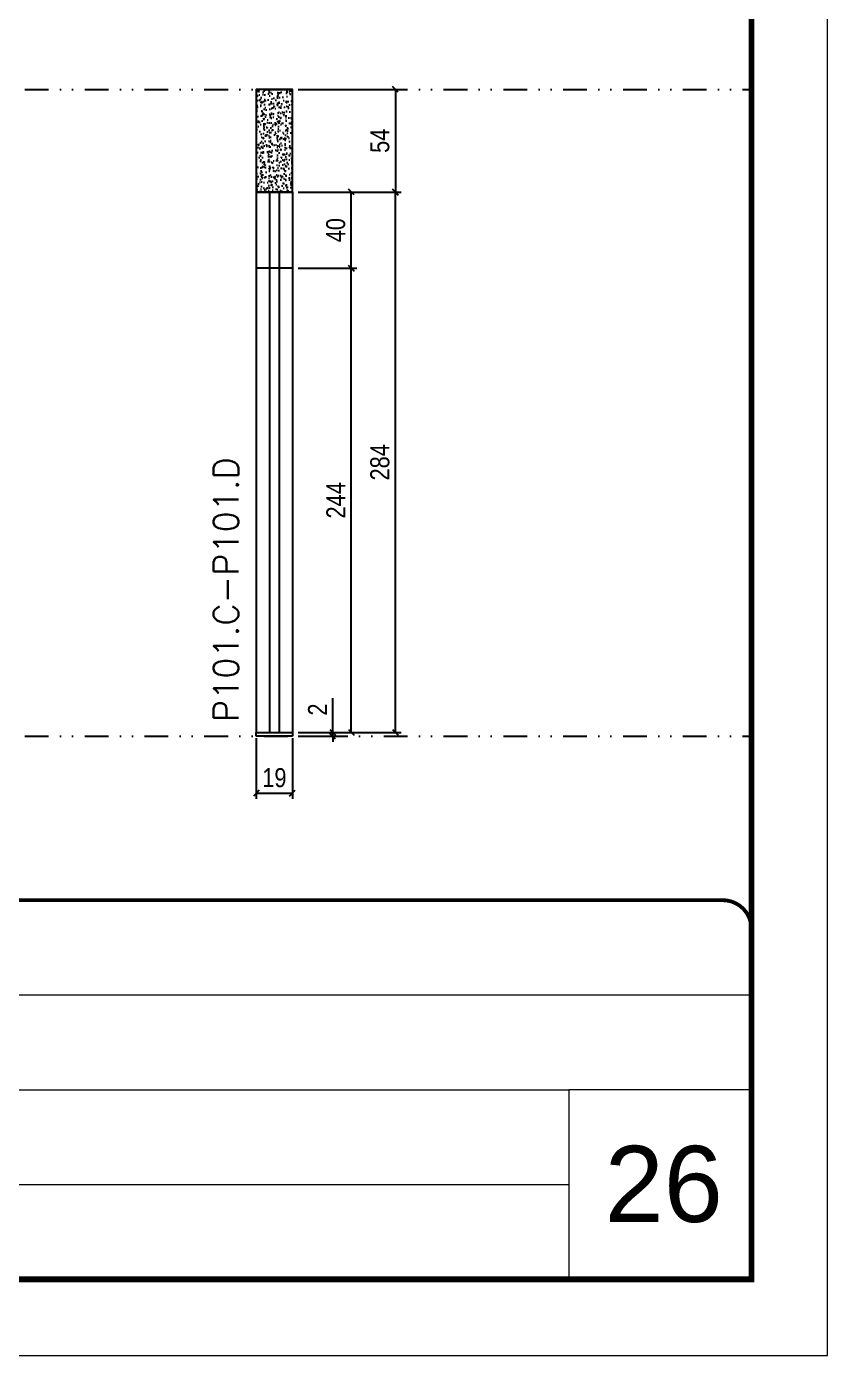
# Model space of a CAD drawing. Header units: millimetres. Extents: x 169816 to 178745, y 96537 to 113647.
# Drawn here: x 172478 to 172900, y 104577 to 105275 of the extents above; entities that cross this region are included whole.
import ezdxf

# ---------------------------------------------------------------- set-up
doc = ezdxf.new("R2010")
doc.units = ezdxf.units.MM
for name, pattern in [('CONTINUO', [0]), ('DASHED', [0.75, 0.5, -0.25]), ('DIVIDE2', [0.625, 0.25, -0.125, 0, -0.125, 0, -0.125])]:
    doc.linetypes.add(name, pattern=pattern)
for name, color, linetype, lineweight in [('CARIMBO', 255, 'Continuous', 9), ('Folhas', 255, 'Continuous', 9), ('SARRAFO DE PRESSAO', 251, 'DASHED', 9), ('Texto Seção', 7, 'Continuous', 15)]:
    doc.layers.add(name, color=color, linetype=linetype, lineweight=lineweight)
for name, color, linetype in [('COTA', 241, 'Continuous'), ('Nível', 160, 'Continuous'), ('Painéis', 200, 'Continuous'), ('SARR_2.2x7', 40, 'Continuous')]:
    doc.layers.add(name, color=color, linetype=linetype)
doc.styles.add('ARIAL', font='arial.ttf')
doc.styles.add('COTA TECNICA', font='techl___.ttf', dxfattribs={"height": 10})
doc.styles.add('COTA TECNICA-50', font='techl___.ttf', dxfattribs={"height": 10})
doc.styles.add('REGUA-120', font='ROMANS.shx', dxfattribs={"height": 15})
doc.dimstyles.new('COTA PAINEL-50', dxfattribs={"dimtxt": 10, "dimasz": 3, "dimexe": 3, "dimexo": 3, "dimgap": 3, "dimtad": 1, "dimdec": 1, "dimzin": 12, "dimdsep": 46, "dimtxsty": 'COTA TECNICA-50', "dimblk1": 'OBLIQUE', "dimblk2": 'OBLIQUE', "dimsah": 1, "dimcen": 0.9, "dimclrd": 4, "dimclre": 4, "dimclrt": 240, "dimadec": 1, "dimazin": 3, "dimtfac": 1, "dimtdec": 1, "dimtmove": 0, "dimatfit": 3, "dimfxl": 1, "dimtolj": 1, "dimtzin": 12, "dimarcsym": 0})
doc.dimstyles.new('PAINEL', dxfattribs={"dimtxt": 10, "dimasz": 3, "dimexe": 3, "dimexo": 3, "dimgap": 3, "dimtad": 1, "dimdec": 1, "dimzin": 12, "dimdsep": 46, "dimtxsty": 'COTA TECNICA', "dimblk1": 'OBLIQUE', "dimblk2": 'OBLIQUE', "dimsah": 1, "dimcen": 0.9, "dimclrd": 4, "dimclre": 4, "dimclrt": 240, "dimadec": 1, "dimazin": 3, "dimtfac": 1, "dimtdec": 1, "dimtmove": 0, "dimatfit": 3, "dimfxl": 1, "dimtolj": 1, "dimtzin": 12, "dimarcsym": 0})

# ---------------------------------------------------------------- blocks, each defined once
blk = doc.blocks.new('9999999999')
at = {"color": 30, "linetype": 'CONTINUO'}
for p, q in [((98564.56, 34379.64), (99583.98, 34379.64)), ((98564.56, 34329.83), (99487.98, 34329.83)), ((99583.98, 34329.83), (99487.98, 34329.83)), ((99487.98, 34329.83), (99487.98, 34230.21)), ((98564.56, 34280.02), (99487.98, 34280.02))]:
    blk.add_line(p, q, dxfattribs=at)
at = {"color": 30, "linetype": 'CONTINUO', "const_width": 2}
blk.add_lwpolyline([(99583.98, 34230.21), (99583.98, 34414.45, 0.414214), (99568.98, 34429.45), (98228.98, 34429.45, 0.414214), (98213.98, 34414.45), (98213.98, 34245.21, 0.414214), (98228.98, 34230.21), (99583.98, 34230.21)], format="xyb", dxfattribs=at)
at = {"layer": 'Folhas'}
blk.add_lwpolyline([(98138.98, 34190.21), (99623.98, 34190.21), (99623.98, 35240.21), (98138.98, 35240.21)], close=True, dxfattribs=at)
at = {"layer": 'Folhas', "color": 30, "const_width": 3}
blk.add_lwpolyline([(98213.98, 34230.21), (99583.98, 34230.21), (99583.98, 35200.21), (98213.98, 35200.21)], close=True, dxfattribs=at)
blk = doc.blocks.new('_Oblique')
at = {"color": 0, "linetype": 'ByBlock', "lineweight": -2}
blk.add_line((-0.5, -0.5), (0.5, 0.5), dxfattribs=at)
blk = doc.blocks.new('*D619')
at = {"layer": 'COTA', "color": 4, "lineweight": -2, "transparency": 16777216}
for p, q in [((172599.24, 104901.49), (172599.24, 104869.59)), ((172618.24, 104901.49), (172618.24, 104869.59)), ((172599.24, 104872.59), (172618.24, 104872.59))]:
    blk.add_line(p, q, dxfattribs=at)
at = {"layer": 'Defpoints', "color": 0, "transparency": 16777216}
for p in [(172599.24, 104904.49), (172618.24, 104904.49), (172618.24, 104872.59)]:
    blk.add_point(p, dxfattribs=at)
at = {"layer": 'COTA', "color": 4, "lineweight": -2, "transparency": 16777216, "xscale": 3, "yscale": 3, "zscale": 3, "rotation": 180}
blk.add_blockref('_Oblique', (172599.24, 104872.59), dxfattribs=at)
at = {"layer": 'COTA', "color": 4, "lineweight": -2, "transparency": 16777216, "xscale": 3, "yscale": 3, "zscale": 3}
blk.add_blockref('_Oblique', (172618.24, 104872.59), dxfattribs=at)
at = {"layer": 'COTA', "color": 240, "transparency": 16777216, "insert": (172608.74, 104880.68), "char_height": 10, "attachment_point": 5, "style": 'COTA TECNICA'}
blk.add_mtext('\\A1;19', dxfattribs=at)
blk = doc.blocks.new('*D620')
at = {"layer": 'COTA', "color": 4, "lineweight": -2, "transparency": 16777216}
for p, q in [((172639.43, 104904.49), (172639.43, 104922.6)), ((172621.24, 104904.49), (172642.43, 104904.49)), ((172621.24, 104902.49), (172642.43, 104902.49)), ((172639.43, 104902.49), (172639.43, 104904.49)), ((172639.43, 104902.49), (172639.43, 104899.49))]:
    blk.add_line(p, q, dxfattribs=at)
at = {"layer": 'Defpoints', "color": 0, "transparency": 16777216}
for p in [(172618.24, 104904.49), (172618.24, 104902.49), (172639.43, 104904.49)]:
    blk.add_point(p, dxfattribs=at)
at = {"layer": 'COTA', "color": 4, "lineweight": -2, "transparency": 16777216, "xscale": 3, "yscale": 3, "zscale": 3}
for p, rotation in [((172639.43, 104904.49), 270), ((172639.43, 104902.49), 90)]:
    blk.add_blockref('_Oblique', p, dxfattribs=dict(at, rotation=rotation))
at = {"layer": 'COTA', "color": 240, "transparency": 16777216, "insert": (172631.43, 104916.54), "char_height": 10, "attachment_point": 5, "rotation": 90, "style": 'COTA TECNICA-50'}
blk.add_mtext('\\A1;2', dxfattribs=at)
blk = doc.blocks.new('*D961')
at = {"layer": 'COTA', "color": 4, "linetype": 'ByBlock', "lineweight": -2, "transparency": 16777216}
for p, q in [((172621.24, 105242.49), (172675.33, 105242.49)), ((172672.33, 105242.49), (172672.33, 105188.46)), ((172621.24, 105188.46), (172675.33, 105188.46))]:
    blk.add_line(p, q, dxfattribs=at)
at = {"layer": 'Defpoints', "color": 0, "linetype": 'ByBlock', "transparency": 16777216}
for p in [(172618.24, 105242.49), (172618.24, 105188.46), (172672.33, 105188.46)]:
    blk.add_point(p, dxfattribs=at)
at = {"layer": 'COTA', "color": 4, "linetype": 'ByBlock', "lineweight": -2, "transparency": 16777216, "xscale": 3, "yscale": 3, "zscale": 3}
for p, rotation in [((172672.33, 105242.49), 90), ((172672.33, 105188.46), 270)]:
    blk.add_blockref('_Oblique', p, dxfattribs=dict(at, rotation=rotation))
at = {"layer": 'COTA', "color": 240, "linetype": 'ByBlock', "transparency": 16777216, "insert": (172664.22, 105215.48), "char_height": 10, "attachment_point": 5, "rotation": 90, "style": 'COTA TECNICA'}
blk.add_mtext('\\A1;54', dxfattribs=at)
blk = doc.blocks.new('*D962')
at = {"layer": 'COTA', "color": 4, "lineweight": -2, "transparency": 16777216}
for p, q in [((172621.24, 105188.49), (172652.12, 105188.49)), ((172649.12, 105148.49), (172649.12, 105188.49)), ((172621.24, 105148.49), (172652.12, 105148.49))]:
    blk.add_line(p, q, dxfattribs=at)
at = {"layer": 'Defpoints', "color": 0, "transparency": 16777216}
for p in [(172618.24, 105188.49), (172649.12, 105188.49), (172618.24, 105148.49)]:
    blk.add_point(p, dxfattribs=at)
at = {"layer": 'COTA', "color": 4, "lineweight": -2, "transparency": 16777216, "xscale": 3, "yscale": 3, "zscale": 3}
for p, rotation in [((172649.12, 105188.49), 90), ((172649.12, 105148.49), 270)]:
    blk.add_blockref('_Oblique', p, dxfattribs=dict(at, rotation=rotation))
at = {"layer": 'COTA', "color": 240, "transparency": 16777216, "insert": (172641.02, 105168.49), "char_height": 10, "attachment_point": 5, "rotation": 90, "style": 'COTA TECNICA-50'}
blk.add_mtext('\\A1;40', dxfattribs=at)
blk = doc.blocks.new('*D963')
at = {"layer": 'COTA', "color": 4, "lineweight": -2, "transparency": 16777216}
for p, q in [((172621.24, 105148.49), (172652.12, 105148.49)), ((172649.12, 104904.49), (172649.12, 105148.49)), ((172621.24, 104904.49), (172652.12, 104904.49))]:
    blk.add_line(p, q, dxfattribs=at)
at = {"layer": 'Defpoints', "color": 0, "transparency": 16777216}
for p in [(172618.24, 105148.49), (172649.12, 105148.49), (172618.24, 104904.49)]:
    blk.add_point(p, dxfattribs=at)
at = {"layer": 'COTA', "color": 4, "lineweight": -2, "transparency": 16777216, "xscale": 3, "yscale": 3, "zscale": 3}
for p, rotation in [((172649.12, 105148.49), 90), ((172649.12, 104904.49), 270)]:
    blk.add_blockref('_Oblique', p, dxfattribs=dict(at, rotation=rotation))
at = {"layer": 'COTA', "color": 240, "transparency": 16777216, "insert": (172641.05, 105026.49), "char_height": 10, "attachment_point": 5, "rotation": 90, "style": 'COTA TECNICA'}
blk.add_mtext('\\A1;244', dxfattribs=at)
blk = doc.blocks.new('*D630')
at = {"layer": 'COTA', "color": 4, "lineweight": -2, "transparency": 16777216}
for p, q in [((172621.24, 105188.49), (172675.33, 105188.49)), ((172672.33, 104904.49), (172672.33, 105188.49)), ((172621.24, 104904.49), (172675.33, 104904.49))]:
    blk.add_line(p, q, dxfattribs=at)
at = {"layer": 'Defpoints', "color": 0, "transparency": 16777216}
for p in [(172618.24, 105188.49), (172672.33, 105188.49), (172618.24, 104904.49)]:
    blk.add_point(p, dxfattribs=at)
at = {"layer": 'COTA', "color": 4, "lineweight": -2, "transparency": 16777216, "xscale": 3, "yscale": 3, "zscale": 3}
for p, rotation in [((172672.33, 105188.49), 90), ((172672.33, 104904.49), 270)]:
    blk.add_blockref('_Oblique', p, dxfattribs=dict(at, rotation=rotation))
at = {"layer": 'COTA', "color": 240, "transparency": 16777216, "insert": (172664.23, 105046.49), "char_height": 10, "attachment_point": 5, "rotation": 90, "style": 'COTA TECNICA'}
blk.add_mtext('\\A1;284', dxfattribs=at)

msp = doc.modelspace()

# ---------------------------------------------------------------- hatches: boundary and pattern name
at = {"layer": 'COTA', "linetype": 'ByBlock'}
h = msp.add_hatch(dxfattribs=at)
h.set_pattern_fill('AR-CONC', color=256, scale=0.03)
h.set_pattern_definition([(50, (1598.5, 1158.575), (5.46554007, -0.47817257), [0.5715, -6.2865]), (355, (1598.5, 1158.575), (-1.05730264, 5.73170536), [0.4572, -5.02921753]), (100.4514447, (1598.9555, 1158.535), (4.40823741, 5.25353256), [0.48570026, -5.34270734]), (46.1842, (1598.5, 1160.099), (8.13237123, -1.26126984), [0.85725, -9.42975]), (96.6355576, (1599.178, 1159.994), (7.12212402, 7.42278374), [0.7285507, -8.01406824]), (351.184151, (1598.5, 1160.099), (7.12212402, 7.42278374), [0.685799, -7.54379196]), (21, (1599.262, 1159.718), (4.54843174, -3.06795595), [0.5715, -6.2865]), (326, (1599.262, 1159.718), (1.85406085, 5.52563898), [0.4572, -5.0292]), (71.451445, (1599.641, 1159.4624), (6.40249258, 2.45768307), [0.48570026, -5.34269813]), (37.5, (1598.5, 1158.5751), (0.092658098, 2.536651166), [0, -4.96824, 0, -5.1054, 0, -5.04825]), (7.5, (1598.5, 1158.575), (2.004589875, 3.005417245), [0, -2.91084, 0, -4.85394, 0, -1.92405]), (327.5, (1596.8007, 1158.5751), (4.067717855, -0.17186232), [0, -1.905, 0, -5.9436, 0, -7.8867]), (317.5, (1596.0387, 1158.575), (4.44387544, 0.76279473), [0, -2.4765, 0, -3.94716, 0, -5.6007])])
h.paths.add_polyline_path([(172599.24, 105188.49), (172618.24, 105188.49), (172618.24, 105242.49), (172599.24, 105242.49)])

# ---------------------------------------------------------------- linework, layer by layer
msp.add_lwpolyline([(172599.24, 105188.46), (172618.24, 105188.46), (172618.24, 105242.49), (172599.24, 105242.49)], close=True, dxfattribs=at)
at = {"layer": 'Nível', "color": 4, "linetype": 'DIVIDE2', "ltscale": 50}
for p, q in [((171879.99, 105242.49), (172859.52, 105242.49)), ((171879.99, 104902.49), (172859.52, 104902.49))]:
    msp.add_line(p, q, dxfattribs=at)
at = {"layer": 'Painéis'}
for p, q in [((172599.24, 105188.49), (172618.24, 105188.49)), ((172599.24, 105188.46), (172599.24, 104904.49)), ((172599.24, 105188.46), (172618.24, 105188.46)), ((172618.24, 105188.46), (172599.24, 105188.46)), ((172618.24, 105188.46), (172618.24, 104904.49)), ((172618.24, 105148.49), (172599.24, 105148.49)), ((172599.24, 104904.49), (172618.24, 104904.49)), ((172599.24, 104904.49), (172618.24, 104904.49)), ((172599.24, 104902.49), (172599.24, 104904.49)), ((172618.24, 104902.49), (172599.24, 104902.49)), ((172618.24, 104904.49), (172618.24, 104902.49))]:
    msp.add_line(p, q, dxfattribs=at)
at = {"layer": 'SARR_2.2x7'}
for points in [[(172606.24, 105188.49), (172606.24, 105148.49), (172606.24, 104904.49)], [(172611.24, 105188.49), (172611.24, 105148.49), (172611.24, 104904.49)]]:
    msp.add_lwpolyline(points, dxfattribs=at)

# ---------------------------------------------------------------- block references
at = {"layer": 'SARRAFO DE PRESSAO', "color": 6, "linetype": 'ByBlock'}
msp.add_blockref('9999999999', (73275.54, 70386.87), dxfattribs=at)

# ---------------------------------------------------------------- texts
at = {"layer": 'CARIMBO', "style": 'ARIAL'}
msp.add_text('26', height=40, dxfattribs=at).set_placement((172782.38, 104647.22))
at = {"layer": 'Texto Seção', "insert": (172589.79, 104909.9), "char_height": 13, "width": 285.3299, "attachment_point": 7, "rotation": 90, "style": 'REGUA-120'}
msp.add_mtext('\\pxt4;P101.C-P101.D', dxfattribs=at)

# ---------------------------------------------------------------- dimensions: what is measured, and where the dimension line sits
at = {"layer": 'COTA', "linetype": 'ByBlock'}
dim = msp.add_linear_dim(base=(172672.33, 105188.46), p1=(172618.24, 105242.49), p2=(172618.24, 105188.46), angle=90, dimstyle='PAINEL', dxfattribs=at)
dim.commit()
dim.dimension.update_dxf_attribs({"geometry": '*D961', "text_midpoint": (172664.22, 105215.48)})
at = {"layer": 'COTA'}
for base, p1, p2, dimstyle, picture, middle in [((172649.12, 105188.49), (172618.24, 105148.49), (172618.24, 105188.49), 'COTA PAINEL-50', '*D962', (172641.02, 105168.49)), ((172672.33, 105188.49), (172618.24, 104904.49), (172618.24, 105188.49), 'PAINEL', '*D630', (172664.23, 105046.49)), ((172649.12, 105148.49), (172618.24, 104904.49), (172618.24, 105148.49), 'PAINEL', '*D963', (172641.05, 105026.49))]:
    dim = msp.add_linear_dim(base=base, p1=p1, p2=p2, angle=90, dimstyle=dimstyle, dxfattribs=at)
    dim.commit()
    dim.dimension.update_dxf_attribs({"geometry": picture, "text_midpoint": middle})
dim = msp.add_linear_dim(base=(172639.43, 104904.49), p1=(172618.24, 104902.49), p2=(172618.24, 104904.49), angle=90, dimstyle='COTA PAINEL-50', dxfattribs=at)
dim.commit()
dim.dimension.update_dxf_attribs({"geometry": '*D620', "text_midpoint": (172639.43, 104916.54), "dimtype": 160})
dim = msp.add_linear_dim(base=(172618.24, 104872.59), p1=(172599.24, 104904.49), p2=(172618.24, 104904.49), dimstyle='PAINEL', override={"dimarcsym": 2}, dxfattribs=at)
dim.commit()
dim.dimension.update_dxf_attribs({"geometry": '*D619', "text_midpoint": (172608.74, 104880.68)})

doc.saveas('drawing.dxf')
